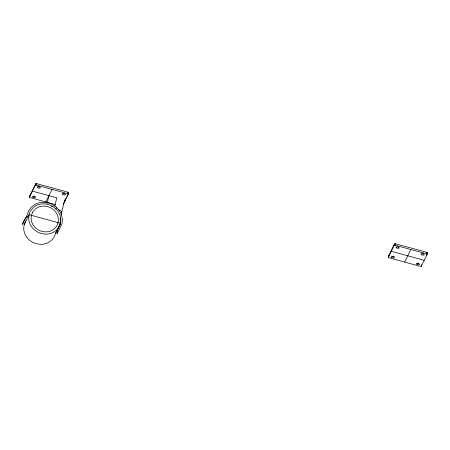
<?xml version="1.0" encoding="UTF-8"?>
<svg xmlns="http://www.w3.org/2000/svg" width="450" height="450" viewBox="0 0 450 450"><rect width="100%" height="100%" fill="white"/><g stroke="black" fill="none" stroke-linecap="round" stroke-linejoin="round"><path stroke-width="0.67" d="M57.831 228.825L60.441 223.273L60.621 220.309M60.233 223.684L60.39 222.334M57.96 228.195L57.814 228.499L57.994 227.936M55.614 233.347L60.322 223.734L60.806 219.842L60.03 218.053M55.648 204.632L30.15 197.651A0.816 0.326 13.2 0 1 29.514 197.139L29.857 195.683L35.719 183.707A0.816 0.326 13.2 0 1 36.652 183.623L68.034 192.212A0.816 0.326 13.2 0 1 68.676 192.724L68.332 194.181L63.343 204.362M29.514 197.139L35.376 185.164L35.719 183.707M35.376 185.164A0.816 0.326 13.2 0 1 36.309 185.079L36.652 183.623M47.087 203.484L48.921 195.66M54.776 206.28L56.762 197.803L32.445 191.154M61.076 215.01L64.609 199.952L65.396 200.171M68.332 194.181A0.816 0.326 13.2 0 0 67.691 193.669L68.034 192.212M388.327 257.276L388.671 255.819L394.537 243.844A0.816 0.326 13.2 0 1 395.466 243.759L426.853 252.349A0.816 0.326 13.2 0 1 427.489 252.861L427.146 254.317L421.279 266.293A0.816 0.326 13.2 0 1 420.351 266.377L388.969 257.788A0.816 0.326 13.2 0 1 388.327 257.276L394.194 245.301L394.537 243.844M394.194 245.301A0.816 0.326 13.2 0 1 395.128 245.216L395.466 243.759M421.279 266.293L421.622 264.836A0.816 0.326 13.2 0 1 421.447 264.954M427.146 254.317A0.816 0.326 13.2 0 0 426.51 253.806L426.853 252.349M60.542 220.506L60.806 219.842A16.324 14.901 26.1 0 0 55.929 208.868C51.806 204.969 45.956 203.113 40.354 204.109A16.324 14.901 26.1 0 0 29.171 214.228L28.688 218.121A16.324 14.901 26.1 0 0 40.832 233.404L44.994 234.146A16.324 14.901 26.1 0 0 60.322 223.734M25.729 220.832L24.188 224.404L23.704 228.296A16.324 14.901 26.1 0 0 35.843 243.585L40.011 244.322A16.324 14.901 26.1 0 0 55.333 233.916M24.126 224.882L29.115 214.701L60.441 223.273M45.844 201.949L52.003 189.377M64.969 200.289L66.201 197.769M66.819 196.504L68.676 192.724M55.451 233.454L56.284 231.756M56.835 230.625L57.667 228.926M59.169 225.726L60.379 223.262M404.657 262.08L410.816 249.508M426.251 255.381L427.489 252.861M55.783 209.188L56.633 207.467L59.614 210.988L61.577 215.061L62.392 219.398L62.01 223.706L57.021 233.882A17.961 16.391 26.1 0 0 57.409 229.573M51.221 206.257L52.56 206.28M395.128 245.216L426.51 253.806M391.264 251.286L424.215 260.303M36.309 185.079L67.691 193.669M28.614 215.471A17.961 16.391 26.1 0 0 22.5 224.438L27.484 214.256A17.961 16.391 26.1 0 1 56.633 207.467M389.109 256.264A0.816 0.326 13.2 0 1 388.671 255.819M398.773 246.842A1.631 0.652 13.2 0 1 397.997 246.803M394.065 256.421A1.631 0.652 13.2 0 1 392.867 256.286M423.512 253.716A1.631 0.652 13.2 0 1 422.685 253.586M418.815 263.295A1.631 0.652 13.2 0 1 417.6 263.031M39.96 186.705A1.631 0.652 13.2 0 1 38.762 186.576M29.981 195.958A0.816 0.326 13.2 0 1 29.857 195.683M64.693 193.584A1.631 0.652 13.2 0 1 63.473 193.314M34.464 196.245A1.631 0.652 13.2 0 1 33.654 196.02M58.511 209.768A4.084 1.631 13.2 0 1 61.38 212.687M32.316 212.816L31.281 215.961A13.877 12.668 26.1 0 0 40.781 231.03A13.877 12.668 26.1 0 0 57.178 225.146L58.213 222.002A13.877 12.668 26.1 0 0 48.712 206.933A13.877 12.668 26.1 0 0 32.316 212.816M391.781 257.445A1.631 0.652 13.2 0 0 394.402 257.586A1.631 0.652 13.2 0 0 392.327 256.421A1.631 0.652 13.2 0 0 391.781 257.445M421.599 254.745A1.631 0.652 13.2 0 0 424.204 254.869A1.631 0.652 13.2 0 0 422.106 253.71A1.631 0.652 13.2 0 0 421.599 254.745M396.489 247.877A1.631 0.652 13.2 0 0 399.099 248.001A1.631 0.652 13.2 0 0 397.001 246.836A1.631 0.652 13.2 0 0 396.489 247.877M416.908 264.324A1.631 0.652 13.2 0 0 419.512 264.448A1.631 0.652 13.2 0 0 417.414 263.289A1.631 0.652 13.2 0 0 416.908 264.324M62.781 194.608A1.631 0.652 13.2 0 0 65.391 194.737A1.631 0.652 13.2 0 0 63.292 193.573A1.631 0.652 13.2 0 0 62.781 194.608M32.968 197.308A1.631 0.652 13.2 0 0 35.589 197.454A1.631 0.652 13.2 0 0 33.514 196.284A1.631 0.652 13.2 0 0 32.968 197.308M37.676 187.74A1.631 0.652 13.2 0 0 40.286 187.864A1.631 0.652 13.2 0 0 38.182 186.705A1.631 0.652 13.2 0 0 37.676 187.74"/></g></svg>
